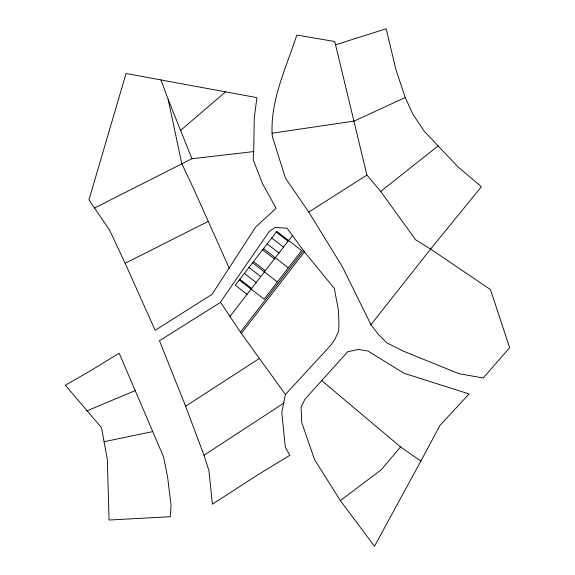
<?xml version="1.0" encoding="UTF-8"?>
<svg xmlns="http://www.w3.org/2000/svg" width="575" height="575" viewBox="0 0 575 575"><rect width="100%" height="100%" fill="white"/><g stroke="black" fill="none" stroke-linecap="round" stroke-linejoin="round"><path stroke-width="0.86" d="M253.69 151.584L254.272 117.853L256.917 97.635L126.069 73.492L88.953 199.848L109.487 229.957L125.156 263.285L155.149 330.302L212.053 294.328L255.738 226.974L276.122 208.287L262.488 183.597L253.223 159.836L253.69 151.584L191.949 158.722L94.508 208.021M272.083 133.199C270.76 98.771 286.458 67.031 296.844 35.046L334.765 41.529L366.915 175.066L380.693 191.439L415.682 239.825L430.61 249.061L490.475 289.599L509.651 347.695L483.201 378.027L458.642 373.577L402.982 350.994L386.788 342.844L377.926 333.888L370.933 324.688L342.283 266.577L308.789 212.074L285.559 178.336L272.457 136.943L272.083 133.199L354.107 121.095L405.224 97.534L395.83 69.323L386.17 28.75L335.893 44.692M220.57 302.364L159.447 340.723L185.603 406.209L203.988 455.263L208.905 470.558L212.405 504.189L257.312 475.144L289.886 455.299L285.315 447.228L281.808 412.62L285.401 394.472L331.538 344.411L335.088 338.898L338.653 331.25L338.948 323.322L338.402 310.155L334.327 288.485L304.427 251.85L286.997 228.167L275.102 227.528L269.287 231.43L220.433 302.155L241.356 333.428L285.401 394.472M420.886 461.078L439.889 425.507L469.085 393.933L404.045 373.276L368.05 351.073L358.505 349.42L347.724 351.749L304.779 399.417L301.106 407.308L301.746 422.603L314.518 459.54L340.35 500.588L374.469 546.25L420.886 461.078L400.559 446.948L321.863 380.707M229.964 316.401L292.452 235.585M240.451 332.077L303.478 250.563M241.356 333.428L304.427 251.85M370.933 324.688L430.61 249.061L481.397 186.738L457.988 166.865L424.249 131.28L413.008 114.461L405.224 97.534M400.559 446.948L381.146 469.861L340.35 500.588M180.607 130.41L225.565 91.849M438.107 145.928L380.693 191.439M203.988 455.263L284.093 402.917M185.603 406.209L259.44 358.433M366.915 175.066L308.789 212.074M125.156 263.285L208.258 221.375M87.069 410.809L135.226 390.619L163.595 456.967L167.67 477.638L171.077 505.332L170.257 516.731L109.063 520.016L107.338 459.605L101.502 427.678L65.349 385.236L89.944 371.091L119.176 353.215L135.226 390.619M104.111 441.701L152.533 431.631M276.295 232.113L288.089 241.227M271.738 238.007L283.533 247.121M267.181 243.901L278.968 253.022M263.53 248.616L288.334 267.799M262.624 249.802L274.412 258.915M253.503 261.589L265.298 270.71M252.59 262.768L277.394 281.944M248.946 267.483L260.734 276.604M244.382 273.384L256.177 282.498M239.825 279.277L251.62 288.398M239.279 279.982L264.083 299.158L301.645 250.585L276.841 231.402L235.268 285.171L247.056 294.292M229.267 268.309L193.732 188.931L181.786 163.674L168.152 99.324L160.95 79.911M168.152 99.324L191.949 158.722"/></g></svg>
